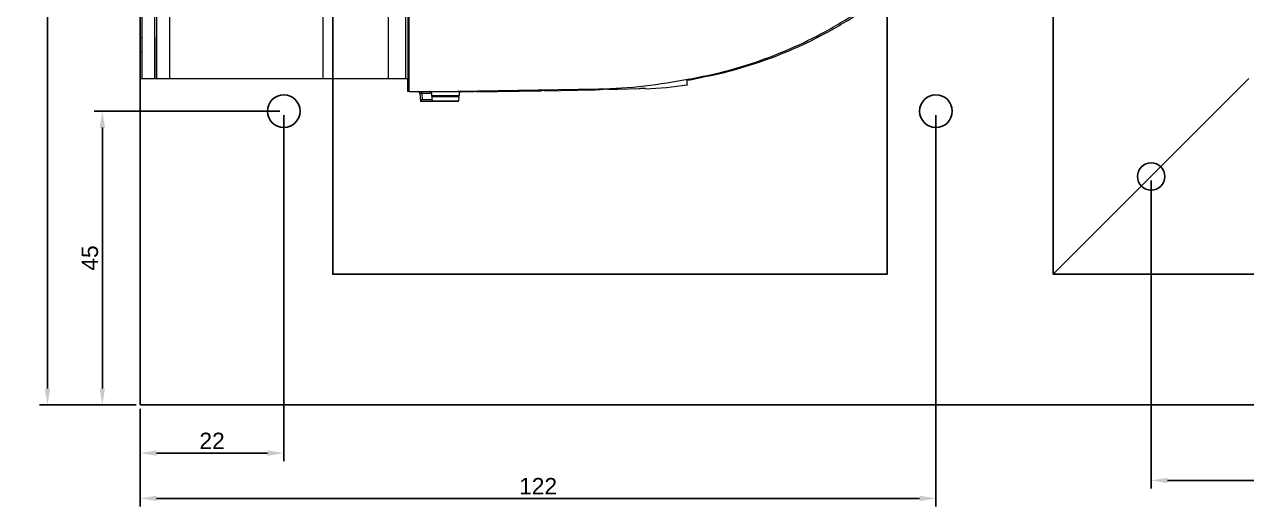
# Model space of a CAD drawing. Header units: millimetres. Extents: x -829 to 2887, y -460 to 1788.
# Drawn here: x 39.7 to 227.1, y 406.9 to 480.8 of the extents above; entities that cross this region are included whole.
import ezdxf

# ---------------------------------------------------------------- set-up
doc = ezdxf.new("R2010")
doc.units = ezdxf.units.MM
for name, color, linetype in [('Canaletas', 1, 'Continuous'), ('COTA', 1, 'Continuous'), ('Inversor', 4, 'Continuous'), ('Trafo12V', 2, 'Continuous')]:
    doc.layers.add(name, color=color, linetype=linetype)
doc.styles.get("Standard").update_dxf_attribs({"font": 'arial.ttf'})
doc.dimstyles.new('ISO-25', dxfattribs={"dimtxt": 2.5, "dimasz": 2.5, "dimexe": 1.25, "dimexo": 0.625, "dimtad": 1, "dimtxsty": 'Standard', "dimcen": 2.5, "dimadec": 0, "dimazin": 0, "dimtfac": 1, "dimtmove": 0, "dimatfit": 3, "dimfxl": 1, "dimarcsym": 0})

# ---------------------------------------------------------------- blocks, each defined once
blk = doc.blocks.new('*D155')
at = {"layer": 'COTA', "color": 0, "lineweight": -2}
for p, q in [((79.5, 466.92), (79.5, 413.89)), ((57.5, 421.92), (57.5, 413.89)), ((77, 415.14), (60, 415.14))]:
    blk.add_line(p, q, dxfattribs=at)
at = {"layer": 'COTA', "color": 0}
for points in [[(60, 415.55), (60, 414.72), (57.5, 415.14)], [(77, 414.72), (77, 415.55), (79.5, 415.14)]]:
    blk.add_solid(points, dxfattribs=at)
at = {"layer": 'Defpoints', "color": 0}
for p in [(79.5, 467.54), (57.5, 422.54), (57.5, 415.14)]:
    blk.add_point(p, dxfattribs=at)
at = {"layer": 'COTA', "color": 0, "insert": (68.5, 417.02), "char_height": 2.5, "attachment_point": 5}
blk.add_mtext('22', dxfattribs=at)
blk = doc.blocks.new('*D156')
at = {"layer": 'COTA', "color": 0, "lineweight": -2}
for p, q in [((179.5, 466.92), (179.5, 406.95)), ((57.5, 421.92), (57.5, 406.95)), ((177, 408.2), (60, 408.2))]:
    blk.add_line(p, q, dxfattribs=at)
at = {"layer": 'COTA', "color": 0}
for points in [[(60, 408.62), (60, 407.78), (57.5, 408.2)], [(177, 407.78), (177, 408.62), (179.5, 408.2)]]:
    blk.add_solid(points, dxfattribs=at)
at = {"layer": 'Defpoints', "color": 0}
for p in [(179.5, 467.54), (57.5, 422.54), (57.5, 408.2)]:
    blk.add_point(p, dxfattribs=at)
at = {"layer": 'COTA', "color": 0, "insert": (118.5, 410.08), "char_height": 2.5, "attachment_point": 5}
blk.add_mtext('122', dxfattribs=at)
blk = doc.blocks.new('*D157')
at = {"layer": 'COTA', "color": 0, "lineweight": -2}
for p, q in [((78.88, 467.54), (50.43, 467.54)), ((51.68, 425.04), (51.68, 465.04)), ((56.88, 422.54), (50.43, 422.54))]:
    blk.add_line(p, q, dxfattribs=at)
at = {"layer": 'COTA', "color": 0}
for points in [[(52.09, 465.04), (51.26, 465.04), (51.68, 467.54)], [(51.26, 425.04), (52.09, 425.04), (51.68, 422.54)]]:
    blk.add_solid(points, dxfattribs=at)
at = {"layer": 'Defpoints', "color": 0}
for p in [(51.68, 467.54), (79.5, 467.54), (57.5, 422.54)]:
    blk.add_point(p, dxfattribs=at)
at = {"layer": 'COTA', "color": 0, "insert": (49.78, 445.04), "char_height": 2.5, "attachment_point": 5, "rotation": 90}
blk.add_mtext('45', dxfattribs=at)
blk = doc.blocks.new('*D158')
at = {"layer": 'COTA', "color": 0, "lineweight": -2}
for p, q in [((78.88, 567.54), (42.02, 567.54)), ((43.27, 565.04), (43.27, 425.04)), ((56.88, 422.54), (42.02, 422.54))]:
    blk.add_line(p, q, dxfattribs=at)
at = {"layer": 'COTA', "color": 0}
for points in [[(43.69, 565.04), (42.86, 565.04), (43.27, 567.54)], [(42.86, 425.04), (43.69, 425.04), (43.27, 422.54)]]:
    blk.add_solid(points, dxfattribs=at)
at = {"layer": 'Defpoints', "color": 0}
for p in [(79.5, 567.54), (43.27, 422.54), (57.5, 422.54)]:
    blk.add_point(p, dxfattribs=at)
at = {"layer": 'COTA', "color": 0, "insert": (41.37, 495.04), "char_height": 2.5, "attachment_point": 5, "rotation": 90}
blk.add_mtext('145', dxfattribs=at)
blk = doc.blocks.new('*D223')
at = {"layer": 'COTA', "color": 0, "lineweight": -2}
for p, q in [((212.5, 456.92), (212.5, 409.7)), ((522.5, 456.92), (522.5, 409.7)), ((520, 410.95), (215, 410.95))]:
    blk.add_line(p, q, dxfattribs=at)
at = {"layer": 'COTA', "color": 0}
for points in [[(215, 411.36), (215, 410.53), (212.5, 410.95)], [(520, 410.53), (520, 411.36), (522.5, 410.95)]]:
    blk.add_solid(points, dxfattribs=at)
at = {"layer": 'Defpoints', "color": 0}
for p in [(212.5, 457.54), (522.5, 457.54), (212.5, 410.95)]:
    blk.add_point(p, dxfattribs=at)
at = {"layer": 'COTA', "color": 0, "insert": (367.5, 412.85), "char_height": 2.5, "attachment_point": 5}
blk.add_mtext('310', dxfattribs=at)

msp = doc.modelspace()

# ---------------------------------------------------------------- linework, layer by layer
msp.add_lwpolyline([(57.502, 422.541), (57.502, 922.541), (557.502, 922.541), (557.502, 422.541)], close=True)
msp.add_circle((212.502, 457.541), 2.1)
at = {"layer": 'Canaletas'}
for p, q in [((197.502, 812.541), (197.502, 442.541)), ((197.502, 442.541), (227.502, 472.541)), ((537.502, 442.541), (197.502, 442.541))]:
    msp.add_line(p, q, dxfattribs=at)
at = {"layer": 'Inversor', "linetype": 'Continuous', "lineweight": 0}
for p, q in [((57.502, 472.541), (57.502, 600.341)), ((57.802, 472.541), (57.802, 600.341)), ((57.502, 472.541), (57.802, 472.541))]:
    msp.add_line(p, q, dxfattribs=at)
at = {"layer": 'Inversor', "linetype": 'Continuous', "lineweight": 15}
for p, q in [((59.699, 600.341), (59.699, 472.541)), ((59.999, 600.341), (59.999, 472.541)), ((60.001, 600.341), (60.001, 472.541)), ((62.001, 600.341), (62.001, 472.541)), ((85.503, 600.341), (85.503, 472.541)), ((95.503, 600.341), (95.503, 472.541)), ((98.215, 472.541), (98.215, 600.341)), ((98.515, 600.341), (98.515, 472.541)), ((98.726, 470.541), (98.726, 482.777)), ((57.802, 478.791), (57.502, 478.791)), ((57.802, 476.541), (57.502, 476.541)), ((60, 472.541), (60, 476.541)), ((60, 476.541), (60.001, 476.541)), ((60.001, 476.541), (60.001, 472.541)), ((57.802, 472.541), (59.699, 472.541)), ((59.699, 472.541), (59.999, 472.541)), ((59.999, 472.541), (60, 472.541)), ((60, 472.541), (60.001, 472.541)), ((60.001, 472.541), (60.001, 472.541)), ((60.001, 472.541), (62.001, 472.541)), ((62.001, 472.541), (85.503, 472.541)), ((85.503, 472.541), (95.503, 472.541)), ((95.503, 472.541), (98.215, 472.541)), ((98.215, 472.541), (98.515, 472.541)), ((98.502, 470.541), (98.502, 472.541)), ((141.714, 472.47), (142.301, 472.47)), ((98.726, 470.541), (98.502, 470.541)), ((98.726, 470.541), (106.189, 470.541)), ((127.768, 470.901), (106.189, 470.541)), ((106.189, 470.541), (108.673, 470.541)), ((109.002, 470.547), (119.002, 470.717)), ((109.002, 470.541), (109.545, 470.541)), ((109.545, 470.541), (119.002, 470.703)), ((109.545, 470.541), (110.318, 470.541)), ((110.318, 470.541), (119.002, 470.691)), ((110.318, 470.541), (111.239, 470.541)), ((111.239, 470.541), (119.002, 470.676)), ((111.239, 470.541), (111.697, 470.541)), ((111.697, 470.541), (119.002, 470.668)), ((111.697, 470.541), (112.154, 470.541)), ((112.154, 470.541), (119.002, 470.661)), ((112.154, 470.541), (112.306, 470.541)), ((112.306, 470.541), (119.002, 470.658)), ((119.491, 470.666), (127.028, 470.798)), ((129.133, 470.9), (123.988, 470.813)), ((123.988, 470.813), (123.989, 470.824)), ((123.989, 470.824), (128.515, 470.901)), ((129.133, 470.901), (130.77, 470.901)), ((130.77, 470.901), (134.002, 471.03)), ((100.361, 470.268), (100.471, 469.041)), ((100.472, 469.041), (100.471, 469.041)), ((102.268, 469.041), (100.472, 469.041)), ((102.158, 470.268), (100.653, 470.268)), ((100.653, 470.268), (100.738, 469.315)), ((100.738, 469.315), (102.243, 469.315)), ((102.158, 470.268), (102.268, 469.041)), ((102.19, 470.268), (102.158, 470.268)), ((102.158, 470.268), (102.268, 469.041)), ((102.217, 469.966), (102.19, 470.268)), ((102.217, 469.966), (106.372, 469.966)), ((102.272, 469.129), (102.233, 469.754)), ((106.352, 469.754), (102.233, 469.754)), ((102.275, 469.041), (102.268, 469.041)), ((102.272, 469.129), (106.282, 469.129)), ((106.269, 469.041), (102.275, 469.041)), ((106.352, 469.754), (106.282, 469.129)), ((106.399, 470.268), (106.372, 469.966))]:
    msp.add_line(p, q, dxfattribs=at)
at = {"layer": 'Inversor', "linetype": 'Continuous', "lineweight": 0}
for centre, radius, start, end in [((100.063, 470.242), 0.3, 4.98421, 89.99852), ((97.954, 470.332), 2.7, 358.63124, 4.44824)]:
    msp.add_arc(centre, radius, start, end, dxfattribs=at)
at = {"layer": 'Inversor', "linetype": 'Continuous', "lineweight": 15}
for centre, radius, start, end in [((100.095, 470.242), 0.3, 6.73804, 89.99915), ((101.859, 470.241), 0.3, 4.99579, 89.98694), ((101.891, 470.241), 0.3, 4.98659, 89.99614), ((106.697, 470.242), 0.3, 90.00148, 175.01579), ((131.718, 539.379), 68.489, 272.71633, 278.09087)]:
    msp.add_arc(centre, radius, start, end, dxfattribs=at)
for centre, major_axis, ratio, start_param, end_param in [((60, 476.541), (0, 2.25), 0.0002277, 4.712389, 7.8539816), ((100.746, 469.341), (0.274, 0.3), 0.0300901, 3.1690998, 4.6526296), ((102.209, 469.966), (-0.026, 0.3), 0.0244716, 3.9248492, 4.7102474), ((102.248, 469.341), (-0.026, 0.3), 0.0244716, 3.139451, 3.9248492), ((106.295, 469.341), (0.026, 0.3), 0.0244716, 3.1437343, 3.9291324), ((106.365, 469.966), (0.026, 0.3), 0.0244716, 3.9291324, 4.7145306)]:
    msp.add_ellipse(centre, major_axis=major_axis, ratio=ratio, start_param=start_param, end_param=end_param, dxfattribs=at)
at = {"layer": 'Inversor', "linetype": 'Continuous', "lineweight": 0}
msp.add_ellipse((100.665, 470.241), major_axis=(0.304, -0.027), ratio=0.0820062, start_param=1.6178489, end_param=3.1810491, dxfattribs=at)
at = {"layer": 'Inversor', "linetype": 'Continuous', "lineweight": 15}
for points, knots in [([(141.714, 472.47), (143.538, 472.836), (147.199, 473.57), (152.598, 475.247), (157.909, 477.359), (163.409, 480.134), (169.024, 483.611), (172.625, 486.576), (174.436, 488.067)], [0, 0, 0, 0, 0.1520685, 0.3051517, 0.4614807, 0.6189526, 0.8084175, 1, 1, 1, 1]), ([(142.301, 472.47), (144.118, 472.836), (147.765, 473.57), (153.142, 475.247), (158.432, 477.357), (163.853, 480.1), (169.335, 483.495), (172.834, 486.352), (174.593, 487.788)], [0, 0, 0, 0, 0.1537055, 0.3084423, 0.4664717, 0.6256587, 0.8118502, 1, 1, 1, 1]), ([(141.714, 472.47), (139.419, 472.044), (134.808, 471.186), (130.122, 470.996), (127.768, 470.901)], [0, 0, 0, 0, 0.497698, 1, 1, 1, 1]), ([(141.358, 471.572), (141.358, 471.572), (141.358, 471.403), (141.358, 471.707), (141.358, 472.087), (141.358, 472.277)], [0, 0, 0, 0, 0.0000147, 0.4999019, 1, 1, 1, 1]), ([(109.002, 470.547), (108.946, 470.547), (108.833, 470.545), (108.727, 470.543), (108.678, 470.542), (108.673, 470.541)], [0, 0, 0, 0, 0.4696829, 0.9398141, 1, 1, 1, 1]), ([(119.486, 470.724), (119.48, 470.724), (119.47, 470.724), (119.386, 470.723), (119.263, 470.722), (119.127, 470.72), (119.037, 470.718), (119.002, 470.717)], [0, 0, 0, 0, 0.2146523, 0.4295246, 0.6444416, 0.859366, 1, 1, 1, 1]), ([(127.027, 470.833), (127.038, 470.834), (127.06, 470.835), (127.227, 470.839), (127.474, 470.843), (127.748, 470.848), (127.929, 470.852), (128.002, 470.853)], [0, 0, 0, 0, 0.2143567, 0.4288395, 0.6433491, 0.8578872, 1, 1, 1, 1]), ([(134.002, 471.03), (134.109, 471.037), (134.325, 471.051), (134.611, 471.069), (134.826, 471.082), (134.938, 471.087), (134.95, 471.086), (134.954, 471.085)], [0, 0, 0, 0, 0.21586727, 0.43186295, 0.64770244, 0.8631026, 1, 1, 1, 1])]:
    msp.add_open_spline(points, degree=3, knots=knots, dxfattribs=at)
msp.add_open_spline([(141.358, 472.277), (141.673, 472.34), (141.987, 472.404), (142.301, 472.47)], degree=3, dxfattribs=at)
at = {"layer": 'Trafo12V'}
for points in [[(172.002, 485.041), (172.002, 442.541), (87.002, 442.541), (87.002, 485.041)], [(172.002, 442.541), (87.002, 442.541)]]:
    msp.add_lwpolyline(points, dxfattribs=at)
for centre in [(79.502, 467.541), (179.502, 467.541)]:
    msp.add_circle(centre, 2.5, dxfattribs=at)

# ---------------------------------------------------------------- dimensions: what is measured, and where the dimension line sits
at = {"layer": 'COTA'}
for base, p1, p2, picture, middle in [((43.274, 422.541), (79.502, 567.541), (57.502, 422.541), '*D158', (41.373, 495.041)), ((51.676, 467.541), (57.502, 422.541), (79.502, 467.541), '*D157', (49.779, 445.041))]:
    dim = msp.add_linear_dim(base=base, p1=p1, p2=p2, angle=90, dimstyle='ISO-25', dxfattribs=at)
    dim.commit()
    dim.dimension.update_dxf_attribs({"geometry": picture, "text_midpoint": middle})
for base, p1, p2, picture, middle in [((57.502, 415.138), (79.502, 467.541), (57.502, 422.541), '*D155', (68.502, 417.018)), ((57.502, 408.199), (179.502, 467.541), (57.502, 422.541), '*D156', (118.502, 410.079)), ((212.502, 410.947), (522.502, 457.541), (212.502, 457.541), '*D223', (367.502, 412.848))]:
    dim = msp.add_linear_dim(base=base, p1=p1, p2=p2, dimstyle='ISO-25', dxfattribs=at)
    dim.commit()
    dim.dimension.update_dxf_attribs({"geometry": picture, "text_midpoint": middle})

doc.saveas('drawing.dxf')
